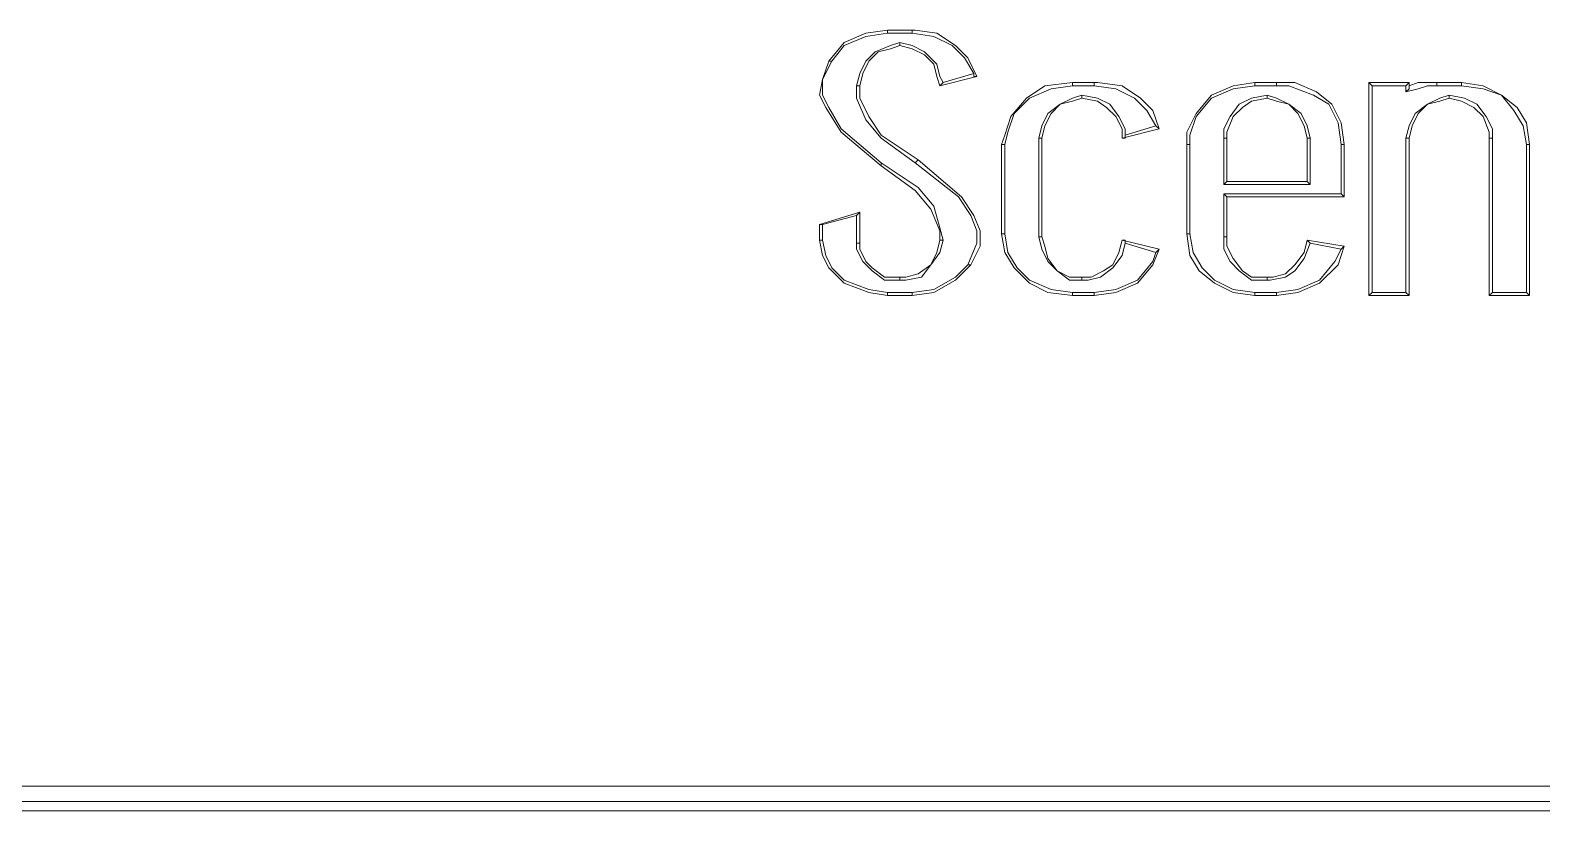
# Model space of a CAD drawing. Header units: centimetres. Extents: x 1.7 to 14.7, y -6.1 to 6.1.
# Drawn here: x 11.449 to 13.177, y -6.123 to -5.23 of the extents above; entities that cross this region are included whole.
import ezdxf

# ---------------------------------------------------------------- set-up
doc = ezdxf.new("R2010")
doc.units = ezdxf.units.CM
doc.header["$MEASUREMENT"] = 0
doc.layers.add('Camada 1', color=7, linetype='Continuous')

msp = doc.modelspace()

# ---------------------------------------------------------------- linework, layer by layer
at = {"layer": 'Camada 1', "color": 251, "lineweight": 9}
for points, knots in [([(12.42873, -5.22979), (12.42873, -5.22979), (12.40402, -5.23332), (12.40402, -5.23332), (12.40402, -5.23332), (12.37932, -5.2439), (12.37932, -5.2439), (12.37932, -5.2439), (12.36167, -5.26508), (12.36167, -5.26508)], [0, 0, 0, 0, 0.3333333, 0.3333333, 0.3333333, 0.6666667, 0.6666667, 0.6666667, 1, 1, 1, 1]), ([(12.42873, -5.23332), (12.42873, -5.23332), (12.40402, -5.23685), (12.40402, -5.23685), (12.40402, -5.23685), (12.37932, -5.24743), (12.37932, -5.24743), (12.37932, -5.24743), (12.3652, -5.26508), (12.3652, -5.26508)], [0, 0, 0, 0, 0.3333333, 0.3333333, 0.3333333, 0.6666667, 0.6666667, 0.6666667, 1, 1, 1, 1]), ([(12.53107, -5.28273), (12.53107, -5.28273), (12.52048, -5.26155), (12.52048, -5.26155), (12.52048, -5.26155), (12.50637, -5.24743), (12.50637, -5.24743), (12.50637, -5.24743), (12.48519, -5.23332), (12.48519, -5.23332), (12.48519, -5.23332), (12.46049, -5.22979), (12.46049, -5.22979), (12.46049, -5.22979), (12.45696, -5.22979), (12.45696, -5.22979)], [0, 0, 0, 0, 0.2, 0.2, 0.2, 0.4, 0.4, 0.4, 0.6, 0.6, 0.6, 0.8, 0.8, 0.8, 1, 1, 1, 1]), ([(12.52755, -5.2792), (12.52755, -5.2792), (12.51695, -5.26155), (12.51695, -5.26155), (12.51695, -5.26155), (12.50284, -5.24743), (12.50284, -5.24743), (12.50284, -5.24743), (12.48166, -5.23685), (12.48166, -5.23685), (12.48166, -5.23685), (12.45696, -5.23332), (12.45696, -5.23332)], [0, 0, 0, 0, 0.25, 0.25, 0.25, 0.5, 0.5, 0.5, 0.75, 0.75, 0.75, 1, 1, 1, 1]), ([(12.39344, -5.29331), (12.39344, -5.29331), (12.39697, -5.2792), (12.39697, -5.2792), (12.39697, -5.2792), (12.40402, -5.26508), (12.40402, -5.26508), (12.40402, -5.26508), (12.41461, -5.25449), (12.41461, -5.25449), (12.41461, -5.25449), (12.43226, -5.24743), (12.43226, -5.24743), (12.43226, -5.24743), (12.44284, -5.2439), (12.44284, -5.2439)], [0, 0, 0, 0, 0.2, 0.2, 0.2, 0.4, 0.4, 0.4, 0.6, 0.6, 0.6, 0.8, 0.8, 0.8, 1, 1, 1, 1]), ([(12.39697, -5.29331), (12.39697, -5.29331), (12.4005, -5.2792), (12.4005, -5.2792), (12.4005, -5.2792), (12.40755, -5.26508), (12.40755, -5.26508), (12.40755, -5.26508), (12.41813, -5.25449), (12.41813, -5.25449), (12.41813, -5.25449), (12.43226, -5.25097), (12.43226, -5.25097), (12.43226, -5.25097), (12.44284, -5.24743), (12.44284, -5.24743)], [0, 0, 0, 0, 0.2, 0.2, 0.2, 0.4, 0.4, 0.4, 0.6, 0.6, 0.6, 0.8, 0.8, 0.8, 1, 1, 1, 1]), ([(12.44284, -5.2439), (12.44284, -5.2439), (12.45696, -5.24743), (12.45696, -5.24743), (12.45696, -5.24743), (12.47108, -5.25449), (12.47108, -5.25449), (12.47108, -5.25449), (12.48519, -5.26861), (12.48519, -5.26861), (12.48519, -5.26861), (12.48872, -5.28273), (12.48872, -5.28273), (12.48872, -5.28273), (12.49225, -5.28978), (12.49225, -5.28978)], [0, 0, 0, 0, 0.2, 0.2, 0.2, 0.4, 0.4, 0.4, 0.6, 0.6, 0.6, 0.8, 0.8, 0.8, 1, 1, 1, 1]), ([(12.44284, -5.24743), (12.44284, -5.24743), (12.45696, -5.25097), (12.45696, -5.25097), (12.45696, -5.25097), (12.47108, -5.25802), (12.47108, -5.25802), (12.47108, -5.25802), (12.48166, -5.26861), (12.48166, -5.26861), (12.48166, -5.26861), (12.48519, -5.28273), (12.48519, -5.28273), (12.48519, -5.28273), (12.48872, -5.29331), (12.48872, -5.29331)], [0, 0, 0, 0, 0.2, 0.2, 0.2, 0.4, 0.4, 0.4, 0.6, 0.6, 0.6, 0.8, 0.8, 0.8, 1, 1, 1, 1]), ([(12.36167, -5.26508), (12.36167, -5.26508), (12.35461, -5.28626), (12.35461, -5.28626), (12.35461, -5.28626), (12.35109, -5.3039), (12.35109, -5.3039), (12.35109, -5.3039), (12.35814, -5.31802), (12.35814, -5.31802), (12.35814, -5.31802), (12.37579, -5.34625), (12.37579, -5.34625), (12.37579, -5.34625), (12.42167, -5.38507), (12.42167, -5.38507)], [0, 0, 0, 0, 0.2, 0.2, 0.2, 0.4, 0.4, 0.4, 0.6, 0.6, 0.6, 0.8, 0.8, 0.8, 1, 1, 1, 1]), ([(12.3652, -5.26508), (12.3652, -5.26508), (12.35461, -5.28626), (12.35461, -5.28626), (12.35461, -5.28626), (12.35461, -5.3039), (12.35461, -5.3039), (12.35461, -5.3039), (12.36167, -5.31802), (12.36167, -5.31802), (12.36167, -5.31802), (12.37579, -5.34272), (12.37579, -5.34272), (12.37579, -5.34272), (12.42167, -5.38154), (12.42167, -5.38154)], [0, 0, 0, 0, 0.2, 0.2, 0.2, 0.4, 0.4, 0.4, 0.6, 0.6, 0.6, 0.8, 0.8, 0.8, 1, 1, 1, 1]), ([(12.52755, -5.2792), (12.52755, -5.2792), (12.52755, -5.28273), (12.52755, -5.28273), (12.52755, -5.28273), (12.53107, -5.28273), (12.53107, -5.28273)], [0, 0, 0, 0, 0.5, 0.5, 0.5, 1, 1, 1, 1]), ([(12.46049, -5.38154), (12.46049, -5.38154), (12.42167, -5.35331), (12.42167, -5.35331), (12.42167, -5.35331), (12.40402, -5.33214), (12.40402, -5.33214), (12.40402, -5.33214), (12.39344, -5.30743), (12.39344, -5.30743), (12.39344, -5.30743), (12.39344, -5.29331), (12.39344, -5.29331)], [0, 0, 0, 0, 0.25, 0.25, 0.25, 0.5, 0.5, 0.5, 0.75, 0.75, 0.75, 1, 1, 1, 1]), ([(12.46402, -5.37801), (12.46402, -5.37801), (12.42167, -5.34977), (12.42167, -5.34977), (12.42167, -5.34977), (12.40755, -5.32861), (12.40755, -5.32861), (12.40755, -5.32861), (12.39697, -5.30743), (12.39697, -5.30743), (12.39697, -5.30743), (12.39697, -5.29331), (12.39697, -5.29331)], [0, 0, 0, 0, 0.25, 0.25, 0.25, 0.5, 0.5, 0.5, 0.75, 0.75, 0.75, 1, 1, 1, 1]), ([(12.64047, -5.28978), (12.64047, -5.28978), (12.60871, -5.29331), (12.60871, -5.29331), (12.60871, -5.29331), (12.58754, -5.30743), (12.58754, -5.30743), (12.58754, -5.30743), (12.56989, -5.32861), (12.56989, -5.32861), (12.56989, -5.32861), (12.56283, -5.34977), (12.56283, -5.34977), (12.56283, -5.34977), (12.55931, -5.36037), (12.55931, -5.36037)], [0, 0, 0, 0, 0.2, 0.2, 0.2, 0.4, 0.4, 0.4, 0.6, 0.6, 0.6, 0.8, 0.8, 0.8, 1, 1, 1, 1]), ([(12.64047, -5.29331), (12.64047, -5.29331), (12.61577, -5.29684), (12.61577, -5.29684), (12.61577, -5.29684), (12.59107, -5.30743), (12.59107, -5.30743), (12.59107, -5.30743), (12.57342, -5.32507), (12.57342, -5.32507), (12.57342, -5.32507), (12.56636, -5.34625), (12.56636, -5.34625), (12.56636, -5.34625), (12.56283, -5.36037), (12.56283, -5.36037)], [0, 0, 0, 0, 0.2, 0.2, 0.2, 0.4, 0.4, 0.4, 0.6, 0.6, 0.6, 0.8, 0.8, 0.8, 1, 1, 1, 1]), ([(12.60166, -5.35331), (12.60166, -5.35331), (12.60519, -5.33919), (12.60519, -5.33919), (12.60519, -5.33919), (12.61224, -5.32507), (12.61224, -5.32507), (12.61224, -5.32507), (12.62635, -5.31449), (12.62635, -5.31449), (12.62635, -5.31449), (12.64047, -5.30743), (12.64047, -5.30743), (12.64047, -5.30743), (12.65106, -5.3039), (12.65106, -5.3039)], [0, 0, 0, 0, 0.2, 0.2, 0.2, 0.4, 0.4, 0.4, 0.6, 0.6, 0.6, 0.8, 0.8, 0.8, 1, 1, 1, 1]), ([(12.65106, -5.3039), (12.65106, -5.3039), (12.66871, -5.30743), (12.66871, -5.30743), (12.66871, -5.30743), (12.68283, -5.31449), (12.68283, -5.31449), (12.68283, -5.31449), (12.69341, -5.32861), (12.69341, -5.32861), (12.69341, -5.32861), (12.70047, -5.34272), (12.70047, -5.34272), (12.70047, -5.34272), (12.70047, -5.34977), (12.70047, -5.34977)], [0, 0, 0, 0, 0.2, 0.2, 0.2, 0.4, 0.4, 0.4, 0.6, 0.6, 0.6, 0.8, 0.8, 0.8, 1, 1, 1, 1]), ([(12.73929, -5.34272), (12.73929, -5.34272), (12.73224, -5.32154), (12.73224, -5.32154), (12.73224, -5.32154), (12.71812, -5.30743), (12.71812, -5.30743), (12.71812, -5.30743), (12.69694, -5.29331), (12.69694, -5.29331), (12.69694, -5.29331), (12.66871, -5.28978), (12.66871, -5.28978), (12.66871, -5.28978), (12.66518, -5.28978), (12.66518, -5.28978)], [0, 0, 0, 0, 0.2, 0.2, 0.2, 0.4, 0.4, 0.4, 0.6, 0.6, 0.6, 0.8, 0.8, 0.8, 1, 1, 1, 1]), ([(12.73576, -5.33919), (12.73576, -5.33919), (12.72517, -5.32154), (12.72517, -5.32154), (12.72517, -5.32154), (12.71106, -5.30743), (12.71106, -5.30743), (12.71106, -5.30743), (12.68988, -5.29684), (12.68988, -5.29684), (12.68988, -5.29684), (12.66518, -5.29331), (12.66518, -5.29331)], [0, 0, 0, 0, 0.25, 0.25, 0.25, 0.5, 0.5, 0.5, 0.75, 0.75, 0.75, 1, 1, 1, 1]), ([(12.84869, -5.28978), (12.84869, -5.28978), (12.82399, -5.29331), (12.82399, -5.29331), (12.82399, -5.29331), (12.79928, -5.3039), (12.79928, -5.3039), (12.79928, -5.3039), (12.78164, -5.32507), (12.78164, -5.32507), (12.78164, -5.32507), (12.77105, -5.34625), (12.77105, -5.34625), (12.77105, -5.34625), (12.77105, -5.36037), (12.77105, -5.36037)], [0, 0, 0, 0, 0.2, 0.2, 0.2, 0.4, 0.4, 0.4, 0.6, 0.6, 0.6, 0.8, 0.8, 0.8, 1, 1, 1, 1]), ([(12.84869, -5.29331), (12.84869, -5.29331), (12.82399, -5.29684), (12.82399, -5.29684), (12.82399, -5.29684), (12.79928, -5.30743), (12.79928, -5.30743), (12.79928, -5.30743), (12.78164, -5.32861), (12.78164, -5.32861), (12.78164, -5.32861), (12.77458, -5.34977), (12.77458, -5.34977), (12.77458, -5.34977), (12.77458, -5.36037), (12.77458, -5.36037)], [0, 0, 0, 0, 0.2, 0.2, 0.2, 0.4, 0.4, 0.4, 0.6, 0.6, 0.6, 0.8, 0.8, 0.8, 1, 1, 1, 1]), ([(12.86281, -5.3039), (12.86281, -5.3039), (12.84517, -5.30743), (12.84517, -5.30743), (12.84517, -5.30743), (12.83104, -5.31449), (12.83104, -5.31449), (12.83104, -5.31449), (12.82046, -5.32861), (12.82046, -5.32861), (12.82046, -5.32861), (12.81341, -5.34272), (12.81341, -5.34272), (12.81341, -5.34272), (12.81341, -5.35331), (12.81341, -5.35331)], [0, 0, 0, 0, 0.2, 0.2, 0.2, 0.4, 0.4, 0.4, 0.6, 0.6, 0.6, 0.8, 0.8, 0.8, 1, 1, 1, 1]), ([(12.91221, -5.35331), (12.91221, -5.35331), (12.90869, -5.33919), (12.90869, -5.33919), (12.90869, -5.33919), (12.90163, -5.32507), (12.90163, -5.32507), (12.90163, -5.32507), (12.88752, -5.31449), (12.88752, -5.31449), (12.88752, -5.31449), (12.8734, -5.30743), (12.8734, -5.30743), (12.8734, -5.30743), (12.86281, -5.3039), (12.86281, -5.3039)], [0, 0, 0, 0, 0.2, 0.2, 0.2, 0.4, 0.4, 0.4, 0.6, 0.6, 0.6, 0.8, 0.8, 0.8, 1, 1, 1, 1]), ([(12.95104, -5.36037), (12.95104, -5.36037), (12.94751, -5.33566), (12.94751, -5.33566), (12.94751, -5.33566), (12.93692, -5.31449), (12.93692, -5.31449), (12.93692, -5.31449), (12.91928, -5.30038), (12.91928, -5.30038), (12.91928, -5.30038), (12.89457, -5.28978), (12.89457, -5.28978), (12.89457, -5.28978), (12.8734, -5.28978), (12.8734, -5.28978)], [0, 0, 0, 0, 0.2, 0.2, 0.2, 0.4, 0.4, 0.4, 0.6, 0.6, 0.6, 0.8, 0.8, 0.8, 1, 1, 1, 1]), ([(12.94751, -5.36037), (12.94751, -5.36037), (12.94398, -5.33566), (12.94398, -5.33566), (12.94398, -5.33566), (12.93339, -5.31449), (12.93339, -5.31449), (12.93339, -5.31449), (12.91575, -5.3039), (12.91575, -5.3039), (12.91575, -5.3039), (12.88752, -5.29331), (12.88752, -5.29331), (12.88752, -5.29331), (12.8734, -5.29331), (12.8734, -5.29331)], [0, 0, 0, 0, 0.2, 0.2, 0.2, 0.4, 0.4, 0.4, 0.6, 0.6, 0.6, 0.8, 0.8, 0.8, 1, 1, 1, 1]), ([(13.05691, -5.29331), (13.05691, -5.29331), (13.04633, -5.29331), (13.04633, -5.29331), (13.04633, -5.29331), (13.03574, -5.29684), (13.03574, -5.29684), (13.03574, -5.29684), (13.02162, -5.30038), (13.02162, -5.30038)], [0, 0, 0, 0, 0.3333333, 0.3333333, 0.3333333, 0.6666667, 0.6666667, 0.6666667, 1, 1, 1, 1]), ([(13.02162, -5.30038), (13.02162, -5.30038), (13.02515, -5.29684), (13.02515, -5.29684), (13.02515, -5.29684), (13.02515, -5.29331), (13.02515, -5.29331)], [0, 0, 0, 0, 0.5, 0.5, 0.5, 1, 1, 1, 1]), ([(13.02162, -5.35331), (13.02162, -5.35331), (13.02515, -5.33919), (13.02515, -5.33919), (13.02515, -5.33919), (13.03221, -5.32507), (13.03221, -5.32507), (13.03221, -5.32507), (13.04633, -5.31449), (13.04633, -5.31449), (13.04633, -5.31449), (13.06044, -5.30743), (13.06044, -5.30743), (13.06044, -5.30743), (13.07103, -5.3039), (13.07103, -5.3039)], [0, 0, 0, 0, 0.2, 0.2, 0.2, 0.4, 0.4, 0.4, 0.6, 0.6, 0.6, 0.8, 0.8, 0.8, 1, 1, 1, 1]), ([(13.05691, -5.28978), (13.05691, -5.28978), (13.04633, -5.28978), (13.04633, -5.28978), (13.04633, -5.28978), (13.03574, -5.28978), (13.03574, -5.28978), (13.03574, -5.28978), (13.02515, -5.29331), (13.02515, -5.29331)], [0, 0, 0, 0, 0.3333333, 0.3333333, 0.3333333, 0.6666667, 0.6666667, 0.6666667, 1, 1, 1, 1]), ([(13.07103, -5.3039), (13.07103, -5.3039), (13.08867, -5.30743), (13.08867, -5.30743), (13.08867, -5.30743), (13.10279, -5.31449), (13.10279, -5.31449), (13.10279, -5.31449), (13.11338, -5.32861), (13.11338, -5.32861), (13.11338, -5.32861), (13.12043, -5.34272), (13.12043, -5.34272), (13.12043, -5.34272), (13.12043, -5.35331), (13.12043, -5.35331)], [0, 0, 0, 0, 0.2, 0.2, 0.2, 0.4, 0.4, 0.4, 0.6, 0.6, 0.6, 0.8, 0.8, 0.8, 1, 1, 1, 1]), ([(13.16279, -5.36037), (13.16279, -5.36037), (13.15926, -5.33566), (13.15926, -5.33566), (13.15926, -5.33566), (13.14867, -5.31802), (13.14867, -5.31802), (13.14867, -5.31802), (13.13103, -5.3039), (13.13103, -5.3039), (13.13103, -5.3039), (13.10985, -5.29331), (13.10985, -5.29331), (13.10985, -5.29331), (13.08514, -5.28978), (13.08514, -5.28978)], [0, 0, 0, 0, 0.2, 0.2, 0.2, 0.4, 0.4, 0.4, 0.6, 0.6, 0.6, 0.8, 0.8, 0.8, 1, 1, 1, 1]), ([(13.15926, -5.36037), (13.15926, -5.36037), (13.15573, -5.33919), (13.15573, -5.33919), (13.15573, -5.33919), (13.14514, -5.32154), (13.14514, -5.32154), (13.14514, -5.32154), (13.13103, -5.3039), (13.13103, -5.3039), (13.13103, -5.3039), (13.10985, -5.29684), (13.10985, -5.29684), (13.10985, -5.29684), (13.08514, -5.29331), (13.08514, -5.29331)], [0, 0, 0, 0, 0.2, 0.2, 0.2, 0.4, 0.4, 0.4, 0.6, 0.6, 0.6, 0.8, 0.8, 0.8, 1, 1, 1, 1]), ([(12.60519, -5.35331), (12.60519, -5.35331), (12.60871, -5.33919), (12.60871, -5.33919), (12.60871, -5.33919), (12.61577, -5.32507), (12.61577, -5.32507), (12.61577, -5.32507), (12.62635, -5.31449), (12.62635, -5.31449), (12.62635, -5.31449), (12.64047, -5.31096), (12.64047, -5.31096), (12.64047, -5.31096), (12.65106, -5.30743), (12.65106, -5.30743)], [0, 0, 0, 0, 0.2, 0.2, 0.2, 0.4, 0.4, 0.4, 0.6, 0.6, 0.6, 0.8, 0.8, 0.8, 1, 1, 1, 1]), ([(12.65106, -5.30743), (12.65106, -5.30743), (12.66871, -5.31096), (12.66871, -5.31096), (12.66871, -5.31096), (12.6793, -5.31802), (12.6793, -5.31802), (12.6793, -5.31802), (12.68988, -5.32861), (12.68988, -5.32861), (12.68988, -5.32861), (12.69694, -5.34272), (12.69694, -5.34272), (12.69694, -5.34272), (12.69694, -5.35331), (12.69694, -5.35331)], [0, 0, 0, 0, 0.2, 0.2, 0.2, 0.4, 0.4, 0.4, 0.6, 0.6, 0.6, 0.8, 0.8, 0.8, 1, 1, 1, 1]), ([(12.86281, -5.30743), (12.86281, -5.30743), (12.84517, -5.31096), (12.84517, -5.31096), (12.84517, -5.31096), (12.83457, -5.31802), (12.83457, -5.31802), (12.83457, -5.31802), (12.82399, -5.32861), (12.82399, -5.32861), (12.82399, -5.32861), (12.81693, -5.34625), (12.81693, -5.34625), (12.81693, -5.34625), (12.81693, -5.35331), (12.81693, -5.35331)], [0, 0, 0, 0, 0.2, 0.2, 0.2, 0.4, 0.4, 0.4, 0.6, 0.6, 0.6, 0.8, 0.8, 0.8, 1, 1, 1, 1]), ([(12.90869, -5.35331), (12.90869, -5.35331), (12.90516, -5.33919), (12.90516, -5.33919), (12.90516, -5.33919), (12.8981, -5.32507), (12.8981, -5.32507), (12.8981, -5.32507), (12.88752, -5.31449), (12.88752, -5.31449), (12.88752, -5.31449), (12.8734, -5.31096), (12.8734, -5.31096), (12.8734, -5.31096), (12.86281, -5.30743), (12.86281, -5.30743)], [0, 0, 0, 0, 0.2, 0.2, 0.2, 0.4, 0.4, 0.4, 0.6, 0.6, 0.6, 0.8, 0.8, 0.8, 1, 1, 1, 1]), ([(13.02515, -5.35331), (13.02515, -5.35331), (13.02868, -5.33919), (13.02868, -5.33919), (13.02868, -5.33919), (13.03574, -5.32507), (13.03574, -5.32507), (13.03574, -5.32507), (13.04633, -5.31449), (13.04633, -5.31449), (13.04633, -5.31449), (13.06044, -5.31096), (13.06044, -5.31096), (13.06044, -5.31096), (13.07103, -5.30743), (13.07103, -5.30743)], [0, 0, 0, 0, 0.2, 0.2, 0.2, 0.4, 0.4, 0.4, 0.6, 0.6, 0.6, 0.8, 0.8, 0.8, 1, 1, 1, 1]), ([(13.07103, -5.30743), (13.07103, -5.30743), (13.08514, -5.31096), (13.08514, -5.31096), (13.08514, -5.31096), (13.09927, -5.31802), (13.09927, -5.31802), (13.09927, -5.31802), (13.10985, -5.32861), (13.10985, -5.32861), (13.10985, -5.32861), (13.1169, -5.34625), (13.1169, -5.34625), (13.1169, -5.34625), (13.1169, -5.35331), (13.1169, -5.35331)], [0, 0, 0, 0, 0.2, 0.2, 0.2, 0.4, 0.4, 0.4, 0.6, 0.6, 0.6, 0.8, 0.8, 0.8, 1, 1, 1, 1]), ([(12.70047, -5.34977), (12.70047, -5.34977), (12.70047, -5.35331), (12.70047, -5.35331), (12.70047, -5.35331), (12.69694, -5.35331), (12.69694, -5.35331)], [0, 0, 0, 0, 0.5, 0.5, 0.5, 1, 1, 1, 1]), ([(12.42167, -5.38154), (12.42167, -5.38154), (12.46402, -5.40978), (12.46402, -5.40978), (12.46402, -5.40978), (12.48166, -5.43095), (12.48166, -5.43095), (12.48166, -5.43095), (12.48872, -5.45565), (12.48872, -5.45565), (12.48872, -5.45565), (12.49225, -5.46977), (12.49225, -5.46977)], [0, 0, 0, 0, 0.25, 0.25, 0.25, 0.5, 0.5, 0.5, 0.75, 0.75, 0.75, 1, 1, 1, 1]), ([(12.42167, -5.38507), (12.42167, -5.38507), (12.46049, -5.4133), (12.46049, -5.4133), (12.46049, -5.4133), (12.47814, -5.43448), (12.47814, -5.43448), (12.47814, -5.43448), (12.48872, -5.45919), (12.48872, -5.45919), (12.48872, -5.45919), (12.48872, -5.46977), (12.48872, -5.46977)], [0, 0, 0, 0, 0.25, 0.25, 0.25, 0.5, 0.5, 0.5, 0.75, 0.75, 0.75, 1, 1, 1, 1]), ([(12.52048, -5.498), (12.52048, -5.498), (12.53107, -5.4733), (12.53107, -5.4733), (12.53107, -5.4733), (12.53107, -5.45919), (12.53107, -5.45919), (12.53107, -5.45919), (12.52402, -5.44154), (12.52402, -5.44154), (12.52402, -5.44154), (12.5099, -5.42036), (12.5099, -5.42036), (12.5099, -5.42036), (12.46049, -5.38154), (12.46049, -5.38154)], [0, 0, 0, 0, 0.2, 0.2, 0.2, 0.4, 0.4, 0.4, 0.6, 0.6, 0.6, 0.8, 0.8, 0.8, 1, 1, 1, 1]), ([(12.52402, -5.498), (12.52402, -5.498), (12.5346, -5.47683), (12.5346, -5.47683), (12.5346, -5.47683), (12.5346, -5.45919), (12.5346, -5.45919), (12.5346, -5.45919), (12.52755, -5.44154), (12.52755, -5.44154), (12.52755, -5.44154), (12.51342, -5.42036), (12.51342, -5.42036), (12.51342, -5.42036), (12.46402, -5.37801), (12.46402, -5.37801)], [0, 0, 0, 0, 0.2, 0.2, 0.2, 0.4, 0.4, 0.4, 0.6, 0.6, 0.6, 0.8, 0.8, 0.8, 1, 1, 1, 1]), ([(12.35109, -5.46977), (12.35109, -5.46977), (12.35461, -5.48742), (12.35461, -5.48742), (12.35461, -5.48742), (12.36167, -5.50153), (12.36167, -5.50153), (12.36167, -5.50153), (12.37932, -5.51918), (12.37932, -5.51918), (12.37932, -5.51918), (12.40755, -5.52976), (12.40755, -5.52976), (12.40755, -5.52976), (12.42873, -5.53329), (12.42873, -5.53329)], [0, 0, 0, 0, 0.2, 0.2, 0.2, 0.4, 0.4, 0.4, 0.6, 0.6, 0.6, 0.8, 0.8, 0.8, 1, 1, 1, 1]), ([(12.35461, -5.46977), (12.35461, -5.46977), (12.35814, -5.48742), (12.35814, -5.48742), (12.35814, -5.48742), (12.3652, -5.50153), (12.3652, -5.50153), (12.3652, -5.50153), (12.37932, -5.51565), (12.37932, -5.51565), (12.37932, -5.51565), (12.40755, -5.52623), (12.40755, -5.52623), (12.40755, -5.52623), (12.42873, -5.52976), (12.42873, -5.52976)], [0, 0, 0, 0, 0.2, 0.2, 0.2, 0.4, 0.4, 0.4, 0.6, 0.6, 0.6, 0.8, 0.8, 0.8, 1, 1, 1, 1]), ([(12.44284, -5.51565), (12.44284, -5.51565), (12.4252, -5.51565), (12.4252, -5.51565), (12.4252, -5.51565), (12.41108, -5.50506), (12.41108, -5.50506), (12.41108, -5.50506), (12.4005, -5.49447), (12.4005, -5.49447), (12.4005, -5.49447), (12.39344, -5.48035), (12.39344, -5.48035), (12.39344, -5.48035), (12.39344, -5.4733), (12.39344, -5.4733)], [0, 0, 0, 0, 0.2, 0.2, 0.2, 0.4, 0.4, 0.4, 0.6, 0.6, 0.6, 0.8, 0.8, 0.8, 1, 1, 1, 1]), ([(12.44284, -5.51212), (12.44284, -5.51212), (12.4252, -5.51212), (12.4252, -5.51212), (12.4252, -5.51212), (12.41108, -5.50153), (12.41108, -5.50153), (12.41108, -5.50153), (12.40402, -5.49447), (12.40402, -5.49447), (12.40402, -5.49447), (12.39697, -5.48035), (12.39697, -5.48035), (12.39697, -5.48035), (12.39697, -5.4733), (12.39697, -5.4733)], [0, 0, 0, 0, 0.2, 0.2, 0.2, 0.4, 0.4, 0.4, 0.6, 0.6, 0.6, 0.8, 0.8, 0.8, 1, 1, 1, 1]), ([(12.49225, -5.46977), (12.49225, -5.46977), (12.48872, -5.48389), (12.48872, -5.48389), (12.48872, -5.48389), (12.47814, -5.498), (12.47814, -5.498), (12.47814, -5.498), (12.46754, -5.51212), (12.46754, -5.51212), (12.46754, -5.51212), (12.4499, -5.51565), (12.4499, -5.51565), (12.4499, -5.51565), (12.44284, -5.51565), (12.44284, -5.51565)], [0, 0, 0, 0, 0.2, 0.2, 0.2, 0.4, 0.4, 0.4, 0.6, 0.6, 0.6, 0.8, 0.8, 0.8, 1, 1, 1, 1]), ([(12.48872, -5.46977), (12.48872, -5.46977), (12.48519, -5.48389), (12.48519, -5.48389), (12.48519, -5.48389), (12.47814, -5.498), (12.47814, -5.498), (12.47814, -5.498), (12.46402, -5.50859), (12.46402, -5.50859), (12.46402, -5.50859), (12.4499, -5.51212), (12.4499, -5.51212), (12.4499, -5.51212), (12.44284, -5.51212), (12.44284, -5.51212)], [0, 0, 0, 0, 0.2, 0.2, 0.2, 0.4, 0.4, 0.4, 0.6, 0.6, 0.6, 0.8, 0.8, 0.8, 1, 1, 1, 1]), ([(12.49225, -5.46977), (12.49225, -5.46977), (12.49225, -5.46977), (12.49225, -5.46977), (12.49225, -5.46977), (12.48872, -5.46977), (12.48872, -5.46977)], [0, 0, 0, 0, 0.5, 0.5, 0.5, 1, 1, 1, 1]), ([(12.55931, -5.46271), (12.55931, -5.46271), (12.56283, -5.48389), (12.56283, -5.48389), (12.56283, -5.48389), (12.57342, -5.50153), (12.57342, -5.50153), (12.57342, -5.50153), (12.59107, -5.51918), (12.59107, -5.51918), (12.59107, -5.51918), (12.61224, -5.52976), (12.61224, -5.52976), (12.61224, -5.52976), (12.64047, -5.53329), (12.64047, -5.53329)], [0, 0, 0, 0, 0.2, 0.2, 0.2, 0.4, 0.4, 0.4, 0.6, 0.6, 0.6, 0.8, 0.8, 0.8, 1, 1, 1, 1]), ([(12.56283, -5.46271), (12.56283, -5.46271), (12.56636, -5.48389), (12.56636, -5.48389), (12.56636, -5.48389), (12.57695, -5.50153), (12.57695, -5.50153), (12.57695, -5.50153), (12.59107, -5.51565), (12.59107, -5.51565), (12.59107, -5.51565), (12.61577, -5.52623), (12.61577, -5.52623), (12.61577, -5.52623), (12.64047, -5.52976), (12.64047, -5.52976)], [0, 0, 0, 0, 0.2, 0.2, 0.2, 0.4, 0.4, 0.4, 0.6, 0.6, 0.6, 0.8, 0.8, 0.8, 1, 1, 1, 1]), ([(12.65106, -5.51565), (12.65106, -5.51565), (12.63695, -5.51565), (12.63695, -5.51565), (12.63695, -5.51565), (12.62283, -5.50506), (12.62283, -5.50506), (12.62283, -5.50506), (12.61224, -5.49447), (12.61224, -5.49447), (12.61224, -5.49447), (12.60519, -5.48035), (12.60519, -5.48035), (12.60519, -5.48035), (12.60166, -5.46624), (12.60166, -5.46624)], [0, 0, 0, 0, 0.2, 0.2, 0.2, 0.4, 0.4, 0.4, 0.6, 0.6, 0.6, 0.8, 0.8, 0.8, 1, 1, 1, 1]), ([(12.65106, -5.51212), (12.65106, -5.51212), (12.63695, -5.51212), (12.63695, -5.51212), (12.63695, -5.51212), (12.62283, -5.50506), (12.62283, -5.50506), (12.62283, -5.50506), (12.61224, -5.49095), (12.61224, -5.49095), (12.61224, -5.49095), (12.60871, -5.47683), (12.60871, -5.47683), (12.60871, -5.47683), (12.60519, -5.46624), (12.60519, -5.46624)], [0, 0, 0, 0, 0.2, 0.2, 0.2, 0.4, 0.4, 0.4, 0.6, 0.6, 0.6, 0.8, 0.8, 0.8, 1, 1, 1, 1]), ([(12.69694, -5.46977), (12.69694, -5.46977), (12.69341, -5.48389), (12.69341, -5.48389), (12.69341, -5.48389), (12.68636, -5.498), (12.68636, -5.498), (12.68636, -5.498), (12.67576, -5.50506), (12.67576, -5.50506), (12.67576, -5.50506), (12.66165, -5.51212), (12.66165, -5.51212), (12.66165, -5.51212), (12.65106, -5.51212), (12.65106, -5.51212)], [0, 0, 0, 0, 0.2, 0.2, 0.2, 0.4, 0.4, 0.4, 0.6, 0.6, 0.6, 0.8, 0.8, 0.8, 1, 1, 1, 1]), ([(12.70047, -5.4733), (12.70047, -5.4733), (12.69694, -5.48742), (12.69694, -5.48742), (12.69694, -5.48742), (12.68636, -5.50153), (12.68636, -5.50153), (12.68636, -5.50153), (12.67223, -5.51212), (12.67223, -5.51212), (12.67223, -5.51212), (12.65812, -5.51565), (12.65812, -5.51565), (12.65812, -5.51565), (12.65106, -5.51565), (12.65106, -5.51565)], [0, 0, 0, 0, 0.2, 0.2, 0.2, 0.4, 0.4, 0.4, 0.6, 0.6, 0.6, 0.8, 0.8, 0.8, 1, 1, 1, 1]), ([(12.70047, -5.4733), (12.70047, -5.4733), (12.70047, -5.46977), (12.70047, -5.46977), (12.70047, -5.46977), (12.69694, -5.46977), (12.69694, -5.46977)], [0, 0, 0, 0, 0.5, 0.5, 0.5, 1, 1, 1, 1]), ([(12.77105, -5.46271), (12.77105, -5.46271), (12.77458, -5.48742), (12.77458, -5.48742), (12.77458, -5.48742), (12.78517, -5.50506), (12.78517, -5.50506), (12.78517, -5.50506), (12.80281, -5.51918), (12.80281, -5.51918), (12.80281, -5.51918), (12.82399, -5.52976), (12.82399, -5.52976), (12.82399, -5.52976), (12.84869, -5.53329), (12.84869, -5.53329)], [0, 0, 0, 0, 0.2, 0.2, 0.2, 0.4, 0.4, 0.4, 0.6, 0.6, 0.6, 0.8, 0.8, 0.8, 1, 1, 1, 1]), ([(12.77458, -5.46271), (12.77458, -5.46271), (12.77811, -5.48389), (12.77811, -5.48389), (12.77811, -5.48389), (12.7887, -5.50153), (12.7887, -5.50153), (12.7887, -5.50153), (12.80281, -5.51565), (12.80281, -5.51565), (12.80281, -5.51565), (12.82399, -5.52623), (12.82399, -5.52623), (12.82399, -5.52623), (12.84869, -5.52976), (12.84869, -5.52976)], [0, 0, 0, 0, 0.2, 0.2, 0.2, 0.4, 0.4, 0.4, 0.6, 0.6, 0.6, 0.8, 0.8, 0.8, 1, 1, 1, 1]), ([(12.86281, -5.51565), (12.86281, -5.51565), (12.84517, -5.51565), (12.84517, -5.51565), (12.84517, -5.51565), (12.83104, -5.50506), (12.83104, -5.50506), (12.83104, -5.50506), (12.82046, -5.49447), (12.82046, -5.49447), (12.82046, -5.49447), (12.81341, -5.48035), (12.81341, -5.48035), (12.81341, -5.48035), (12.81341, -5.46624), (12.81341, -5.46624)], [0, 0, 0, 0, 0.2, 0.2, 0.2, 0.4, 0.4, 0.4, 0.6, 0.6, 0.6, 0.8, 0.8, 0.8, 1, 1, 1, 1]), ([(12.86281, -5.51212), (12.86281, -5.51212), (12.84517, -5.51212), (12.84517, -5.51212), (12.84517, -5.51212), (12.83457, -5.50506), (12.83457, -5.50506), (12.83457, -5.50506), (12.82399, -5.49095), (12.82399, -5.49095), (12.82399, -5.49095), (12.81693, -5.47683), (12.81693, -5.47683), (12.81693, -5.47683), (12.81693, -5.46624), (12.81693, -5.46624)], [0, 0, 0, 0, 0.2, 0.2, 0.2, 0.4, 0.4, 0.4, 0.6, 0.6, 0.6, 0.8, 0.8, 0.8, 1, 1, 1, 1]), ([(12.90869, -5.46977), (12.90869, -5.46977), (12.90516, -5.48389), (12.90516, -5.48389), (12.90516, -5.48389), (12.89457, -5.498), (12.89457, -5.498), (12.89457, -5.498), (12.88398, -5.50859), (12.88398, -5.50859), (12.88398, -5.50859), (12.86987, -5.51212), (12.86987, -5.51212), (12.86987, -5.51212), (12.86281, -5.51212), (12.86281, -5.51212)], [0, 0, 0, 0, 0.2, 0.2, 0.2, 0.4, 0.4, 0.4, 0.6, 0.6, 0.6, 0.8, 0.8, 0.8, 1, 1, 1, 1]), ([(12.91221, -5.4733), (12.91221, -5.4733), (12.90516, -5.49095), (12.90516, -5.49095), (12.90516, -5.49095), (12.89457, -5.50506), (12.89457, -5.50506), (12.89457, -5.50506), (12.88398, -5.51212), (12.88398, -5.51212), (12.88398, -5.51212), (12.86634, -5.51565), (12.86634, -5.51565), (12.86634, -5.51565), (12.86281, -5.51565), (12.86281, -5.51565)], [0, 0, 0, 0, 0.2, 0.2, 0.2, 0.4, 0.4, 0.4, 0.6, 0.6, 0.6, 0.8, 0.8, 0.8, 1, 1, 1, 1]), ([(12.8734, -5.53329), (12.8734, -5.53329), (12.8981, -5.52976), (12.8981, -5.52976), (12.8981, -5.52976), (12.92281, -5.51918), (12.92281, -5.51918), (12.92281, -5.51918), (12.94398, -5.498), (12.94398, -5.498), (12.94398, -5.498), (12.95104, -5.47683), (12.95104, -5.47683)], [0, 0, 0, 0, 0.25, 0.25, 0.25, 0.5, 0.5, 0.5, 0.75, 0.75, 0.75, 1, 1, 1, 1]), ([(12.94751, -5.48035), (12.94751, -5.48035), (12.94751, -5.48035), (12.94751, -5.48035), (12.94751, -5.48035), (12.95104, -5.47683), (12.95104, -5.47683)], [0, 0, 0, 0, 0.5, 0.5, 0.5, 1, 1, 1, 1]), ([(12.66518, -5.53329), (12.66518, -5.53329), (12.68988, -5.52976), (12.68988, -5.52976), (12.68988, -5.52976), (12.71459, -5.51918), (12.71459, -5.51918), (12.71459, -5.51918), (12.73224, -5.498), (12.73224, -5.498), (12.73224, -5.498), (12.73929, -5.48035), (12.73929, -5.48035)], [0, 0, 0, 0, 0.25, 0.25, 0.25, 0.5, 0.5, 0.5, 0.75, 0.75, 0.75, 1, 1, 1, 1]), ([(12.66518, -5.52976), (12.66518, -5.52976), (12.68988, -5.52623), (12.68988, -5.52623), (12.68988, -5.52623), (12.71459, -5.51565), (12.71459, -5.51565), (12.71459, -5.51565), (12.73224, -5.49447), (12.73224, -5.49447), (12.73224, -5.49447), (12.73576, -5.48389), (12.73576, -5.48389)], [0, 0, 0, 0, 0.25, 0.25, 0.25, 0.5, 0.5, 0.5, 0.75, 0.75, 0.75, 1, 1, 1, 1]), ([(12.8734, -5.52976), (12.8734, -5.52976), (12.8981, -5.52623), (12.8981, -5.52623), (12.8981, -5.52623), (12.92281, -5.51565), (12.92281, -5.51565), (12.92281, -5.51565), (12.94046, -5.49447), (12.94046, -5.49447), (12.94046, -5.49447), (12.94751, -5.48035), (12.94751, -5.48035)], [0, 0, 0, 0, 0.25, 0.25, 0.25, 0.5, 0.5, 0.5, 0.75, 0.75, 0.75, 1, 1, 1, 1]), ([(12.45696, -5.52976), (12.45696, -5.52976), (12.48166, -5.52623), (12.48166, -5.52623), (12.48166, -5.52623), (12.50637, -5.51212), (12.50637, -5.51212), (12.50637, -5.51212), (12.52048, -5.498), (12.52048, -5.498)], [0, 0, 0, 0, 0.3333333, 0.3333333, 0.3333333, 0.6666667, 0.6666667, 0.6666667, 1, 1, 1, 1]), ([(12.45696, -5.53329), (12.45696, -5.53329), (12.48166, -5.52976), (12.48166, -5.52976), (12.48166, -5.52976), (12.50637, -5.51565), (12.50637, -5.51565), (12.50637, -5.51565), (12.52402, -5.498), (12.52402, -5.498)], [0, 0, 0, 0, 0.3333333, 0.3333333, 0.3333333, 0.6666667, 0.6666667, 0.6666667, 1, 1, 1, 1])]:
    msp.add_open_spline(points, degree=3, knots=knots, dxfattribs=at)
for points in [[(12.42873, -5.23332), (12.42873, -5.23332), (12.42873, -5.22979), (12.42873, -5.22979)], [(12.45696, -5.22979), (12.45696, -5.22979), (12.42873, -5.22979), (12.42873, -5.22979)], [(12.45696, -5.23332), (12.45696, -5.23332), (12.42873, -5.23332), (12.42873, -5.23332)], [(12.45696, -5.23332), (12.45696, -5.23332), (12.45696, -5.22979), (12.45696, -5.22979)], [(12.44284, -5.2439), (12.44284, -5.2439), (12.44284, -5.24743), (12.44284, -5.24743)], [(12.3652, -5.26508), (12.3652, -5.26508), (12.36167, -5.26508), (12.36167, -5.26508)], [(12.48872, -5.29331), (12.48872, -5.29331), (12.53107, -5.28273), (12.53107, -5.28273)], [(12.49225, -5.28978), (12.49225, -5.28978), (12.52755, -5.2792), (12.52755, -5.2792)], [(12.39344, -5.29331), (12.39344, -5.29331), (12.39697, -5.29331), (12.39697, -5.29331)], [(12.49225, -5.28978), (12.49225, -5.28978), (12.48872, -5.29331), (12.48872, -5.29331)], [(12.64047, -5.29331), (12.64047, -5.29331), (12.64047, -5.28978), (12.64047, -5.28978)], [(12.66518, -5.28978), (12.66518, -5.28978), (12.64047, -5.28978), (12.64047, -5.28978)], [(12.66518, -5.29331), (12.66518, -5.29331), (12.64047, -5.29331), (12.64047, -5.29331)], [(12.65106, -5.3039), (12.65106, -5.3039), (12.65106, -5.30743), (12.65106, -5.30743)], [(12.66518, -5.29331), (12.66518, -5.29331), (12.66518, -5.28978), (12.66518, -5.28978)], [(12.84869, -5.29331), (12.84869, -5.29331), (12.84869, -5.28978), (12.84869, -5.28978)], [(12.8734, -5.28978), (12.8734, -5.28978), (12.84869, -5.28978), (12.84869, -5.28978)], [(12.8734, -5.29331), (12.8734, -5.29331), (12.84869, -5.29331), (12.84869, -5.29331)], [(12.86281, -5.3039), (12.86281, -5.3039), (12.86281, -5.30743), (12.86281, -5.30743)], [(12.8734, -5.29331), (12.8734, -5.29331), (12.8734, -5.28978), (12.8734, -5.28978)], [(12.9828, -5.29331), (12.9828, -5.29331), (12.97927, -5.28978), (12.97927, -5.28978)], [(13.02515, -5.28978), (13.02515, -5.28978), (12.97927, -5.28978), (12.97927, -5.28978)], [(12.97927, -5.28978), (12.97927, -5.28978), (12.97927, -5.53329), (12.97927, -5.53329)], [(13.02162, -5.29331), (13.02162, -5.29331), (12.9828, -5.29331), (12.9828, -5.29331)], [(12.9828, -5.29331), (12.9828, -5.29331), (12.9828, -5.52976), (12.9828, -5.52976)], [(13.02162, -5.29331), (13.02162, -5.29331), (13.02515, -5.28978), (13.02515, -5.28978)], [(13.02162, -5.30038), (13.02162, -5.30038), (13.02162, -5.29331), (13.02162, -5.29331)], [(13.02515, -5.29331), (13.02515, -5.29331), (13.02515, -5.28978), (13.02515, -5.28978)], [(13.05691, -5.29331), (13.05691, -5.29331), (13.05691, -5.28978), (13.05691, -5.28978)], [(13.08514, -5.28978), (13.08514, -5.28978), (13.05691, -5.28978), (13.05691, -5.28978)], [(13.08514, -5.29331), (13.08514, -5.29331), (13.05691, -5.29331), (13.05691, -5.29331)], [(13.07103, -5.3039), (13.07103, -5.3039), (13.07103, -5.30743), (13.07103, -5.30743)], [(13.08514, -5.29331), (13.08514, -5.29331), (13.08514, -5.28978), (13.08514, -5.28978)], [(12.70047, -5.34977), (12.70047, -5.34977), (12.73576, -5.33919), (12.73576, -5.33919)], [(12.73576, -5.33919), (12.73576, -5.33919), (12.73929, -5.34272), (12.73929, -5.34272)], [(12.60166, -5.46624), (12.60166, -5.46624), (12.60166, -5.35331), (12.60166, -5.35331)], [(12.60166, -5.35331), (12.60166, -5.35331), (12.60519, -5.35331), (12.60519, -5.35331)], [(12.60519, -5.46624), (12.60519, -5.46624), (12.60519, -5.35331), (12.60519, -5.35331)], [(12.69694, -5.35331), (12.69694, -5.35331), (12.73929, -5.34272), (12.73929, -5.34272)], [(12.81341, -5.35331), (12.81341, -5.35331), (12.81341, -5.40625), (12.81341, -5.40625)], [(12.81341, -5.35331), (12.81341, -5.35331), (12.81693, -5.35331), (12.81693, -5.35331)], [(12.81693, -5.35331), (12.81693, -5.35331), (12.81693, -5.40271), (12.81693, -5.40271)], [(12.91221, -5.35331), (12.91221, -5.35331), (12.90869, -5.35331), (12.90869, -5.35331)], [(12.90869, -5.40271), (12.90869, -5.40271), (12.90869, -5.35331), (12.90869, -5.35331)], [(12.91221, -5.40625), (12.91221, -5.40625), (12.91221, -5.35331), (12.91221, -5.35331)], [(13.02162, -5.52976), (13.02162, -5.52976), (13.02162, -5.35331), (13.02162, -5.35331)], [(13.02162, -5.35331), (13.02162, -5.35331), (13.02515, -5.35331), (13.02515, -5.35331)], [(13.02515, -5.53329), (13.02515, -5.53329), (13.02515, -5.35331), (13.02515, -5.35331)], [(13.12043, -5.35331), (13.12043, -5.35331), (13.1169, -5.35331), (13.1169, -5.35331)], [(13.1169, -5.35331), (13.1169, -5.35331), (13.1169, -5.53329), (13.1169, -5.53329)], [(13.12043, -5.35331), (13.12043, -5.35331), (13.12043, -5.52976), (13.12043, -5.52976)], [(12.56283, -5.36037), (12.56283, -5.36037), (12.55931, -5.36037), (12.55931, -5.36037)], [(12.55931, -5.36037), (12.55931, -5.36037), (12.55931, -5.46271), (12.55931, -5.46271)], [(12.56283, -5.36037), (12.56283, -5.36037), (12.56283, -5.46271), (12.56283, -5.46271)], [(12.77458, -5.36037), (12.77458, -5.36037), (12.77105, -5.36037), (12.77105, -5.36037)], [(12.77105, -5.36037), (12.77105, -5.36037), (12.77105, -5.46271), (12.77105, -5.46271)], [(12.77458, -5.36037), (12.77458, -5.36037), (12.77458, -5.46271), (12.77458, -5.46271)], [(12.94751, -5.41683), (12.94751, -5.41683), (12.94751, -5.36037), (12.94751, -5.36037)], [(12.94751, -5.36037), (12.94751, -5.36037), (12.95104, -5.36037), (12.95104, -5.36037)], [(12.95104, -5.42036), (12.95104, -5.42036), (12.95104, -5.36037), (12.95104, -5.36037)], [(13.15926, -5.52976), (13.15926, -5.52976), (13.15926, -5.36037), (13.15926, -5.36037)], [(13.15926, -5.36037), (13.15926, -5.36037), (13.16279, -5.36037), (13.16279, -5.36037)], [(13.16279, -5.53329), (13.16279, -5.53329), (13.16279, -5.36037), (13.16279, -5.36037)], [(12.42167, -5.38154), (12.42167, -5.38154), (12.42167, -5.38507), (12.42167, -5.38507)], [(12.46049, -5.38154), (12.46049, -5.38154), (12.46402, -5.37801), (12.46402, -5.37801)], [(12.81341, -5.40625), (12.81341, -5.40625), (12.81693, -5.40271), (12.81693, -5.40271)], [(12.81341, -5.40625), (12.81341, -5.40625), (12.91221, -5.40625), (12.91221, -5.40625)], [(12.81693, -5.40271), (12.81693, -5.40271), (12.90869, -5.40271), (12.90869, -5.40271)], [(12.91221, -5.40625), (12.91221, -5.40625), (12.90869, -5.40271), (12.90869, -5.40271)], [(12.81341, -5.41683), (12.81341, -5.41683), (12.94751, -5.41683), (12.94751, -5.41683)], [(12.81341, -5.46624), (12.81341, -5.46624), (12.81341, -5.41683), (12.81341, -5.41683)], [(12.81341, -5.41683), (12.81341, -5.41683), (12.81693, -5.42036), (12.81693, -5.42036)], [(12.81693, -5.46624), (12.81693, -5.46624), (12.81693, -5.42036), (12.81693, -5.42036)], [(12.81693, -5.42036), (12.81693, -5.42036), (12.95104, -5.42036), (12.95104, -5.42036)], [(12.94751, -5.41683), (12.94751, -5.41683), (12.95104, -5.42036), (12.95104, -5.42036)], [(12.39697, -5.43801), (12.39697, -5.43801), (12.35109, -5.45212), (12.35109, -5.45212)], [(12.39344, -5.44154), (12.39344, -5.44154), (12.35461, -5.45212), (12.35461, -5.45212)], [(12.39344, -5.44154), (12.39344, -5.44154), (12.39697, -5.43801), (12.39697, -5.43801)], [(12.39344, -5.4733), (12.39344, -5.4733), (12.39344, -5.44154), (12.39344, -5.44154)], [(12.39697, -5.4733), (12.39697, -5.4733), (12.39697, -5.43801), (12.39697, -5.43801)], [(12.35461, -5.45212), (12.35461, -5.45212), (12.35109, -5.45212), (12.35109, -5.45212)], [(12.35109, -5.45212), (12.35109, -5.45212), (12.35109, -5.46977), (12.35109, -5.46977)], [(12.35461, -5.45212), (12.35461, -5.45212), (12.35461, -5.46977), (12.35461, -5.46977)], [(12.35461, -5.46977), (12.35461, -5.46977), (12.35109, -5.46977), (12.35109, -5.46977)], [(12.39344, -5.4733), (12.39344, -5.4733), (12.39697, -5.4733), (12.39697, -5.4733)], [(12.56283, -5.46271), (12.56283, -5.46271), (12.55931, -5.46271), (12.55931, -5.46271)], [(12.60166, -5.46624), (12.60166, -5.46624), (12.60519, -5.46624), (12.60519, -5.46624)], [(12.73929, -5.48035), (12.73929, -5.48035), (12.69694, -5.46977), (12.69694, -5.46977)], [(12.73576, -5.48389), (12.73576, -5.48389), (12.70047, -5.4733), (12.70047, -5.4733)], [(12.77458, -5.46271), (12.77458, -5.46271), (12.77105, -5.46271), (12.77105, -5.46271)], [(12.81341, -5.46624), (12.81341, -5.46624), (12.81693, -5.46624), (12.81693, -5.46624)], [(12.91221, -5.4733), (12.91221, -5.4733), (12.90869, -5.46977), (12.90869, -5.46977)], [(12.95104, -5.47683), (12.95104, -5.47683), (12.90869, -5.46977), (12.90869, -5.46977)], [(12.94751, -5.48035), (12.94751, -5.48035), (12.91221, -5.4733), (12.91221, -5.4733)], [(12.73576, -5.48389), (12.73576, -5.48389), (12.73929, -5.48035), (12.73929, -5.48035)], [(12.44284, -5.51565), (12.44284, -5.51565), (12.44284, -5.51212), (12.44284, -5.51212)], [(12.52048, -5.498), (12.52048, -5.498), (12.52402, -5.498), (12.52402, -5.498)], [(12.65106, -5.51565), (12.65106, -5.51565), (12.65106, -5.51212), (12.65106, -5.51212)], [(12.86281, -5.51565), (12.86281, -5.51565), (12.86281, -5.51212), (12.86281, -5.51212)], [(12.42873, -5.52976), (12.42873, -5.52976), (12.42873, -5.53329), (12.42873, -5.53329)], [(12.42873, -5.52976), (12.42873, -5.52976), (12.45696, -5.52976), (12.45696, -5.52976)], [(12.45696, -5.52976), (12.45696, -5.52976), (12.45696, -5.53329), (12.45696, -5.53329)], [(12.64047, -5.52976), (12.64047, -5.52976), (12.66518, -5.52976), (12.66518, -5.52976)], [(12.64047, -5.52976), (12.64047, -5.52976), (12.64047, -5.53329), (12.64047, -5.53329)], [(12.66518, -5.52976), (12.66518, -5.52976), (12.66518, -5.53329), (12.66518, -5.53329)], [(12.84869, -5.52976), (12.84869, -5.52976), (12.8734, -5.52976), (12.8734, -5.52976)], [(12.84869, -5.52976), (12.84869, -5.52976), (12.84869, -5.53329), (12.84869, -5.53329)], [(12.8734, -5.52976), (12.8734, -5.52976), (12.8734, -5.53329), (12.8734, -5.53329)], [(12.9828, -5.52976), (12.9828, -5.52976), (12.97927, -5.53329), (12.97927, -5.53329)], [(12.9828, -5.52976), (12.9828, -5.52976), (13.02162, -5.52976), (13.02162, -5.52976)], [(13.02162, -5.52976), (13.02162, -5.52976), (13.02515, -5.53329), (13.02515, -5.53329)], [(13.12043, -5.52976), (13.12043, -5.52976), (13.1169, -5.53329), (13.1169, -5.53329)], [(13.12043, -5.52976), (13.12043, -5.52976), (13.15926, -5.52976), (13.15926, -5.52976)], [(13.15926, -5.52976), (13.15926, -5.52976), (13.16279, -5.53329), (13.16279, -5.53329)], [(12.42873, -5.53329), (12.42873, -5.53329), (12.45696, -5.53329), (12.45696, -5.53329)], [(12.64047, -5.53329), (12.64047, -5.53329), (12.66518, -5.53329), (12.66518, -5.53329)], [(12.84869, -5.53329), (12.84869, -5.53329), (12.8734, -5.53329), (12.8734, -5.53329)], [(12.97927, -5.53329), (12.97927, -5.53329), (13.02515, -5.53329), (13.02515, -5.53329)], [(13.1169, -5.53329), (13.1169, -5.53329), (13.16279, -5.53329), (13.16279, -5.53329)], [(2.0072, -6.09443), (2.0072, -6.09443), (14.39445, -6.09443), (14.39445, -6.09443)], [(14.39445, -6.11208), (14.39445, -6.11208), (2.0072, -6.11208), (2.0072, -6.11208)], [(2.0072, -6.12266), (2.0072, -6.12266), (14.39445, -6.12266), (14.39445, -6.12266)]]:
    msp.add_open_spline(points, degree=3, dxfattribs=at)

doc.saveas('drawing.dxf')
